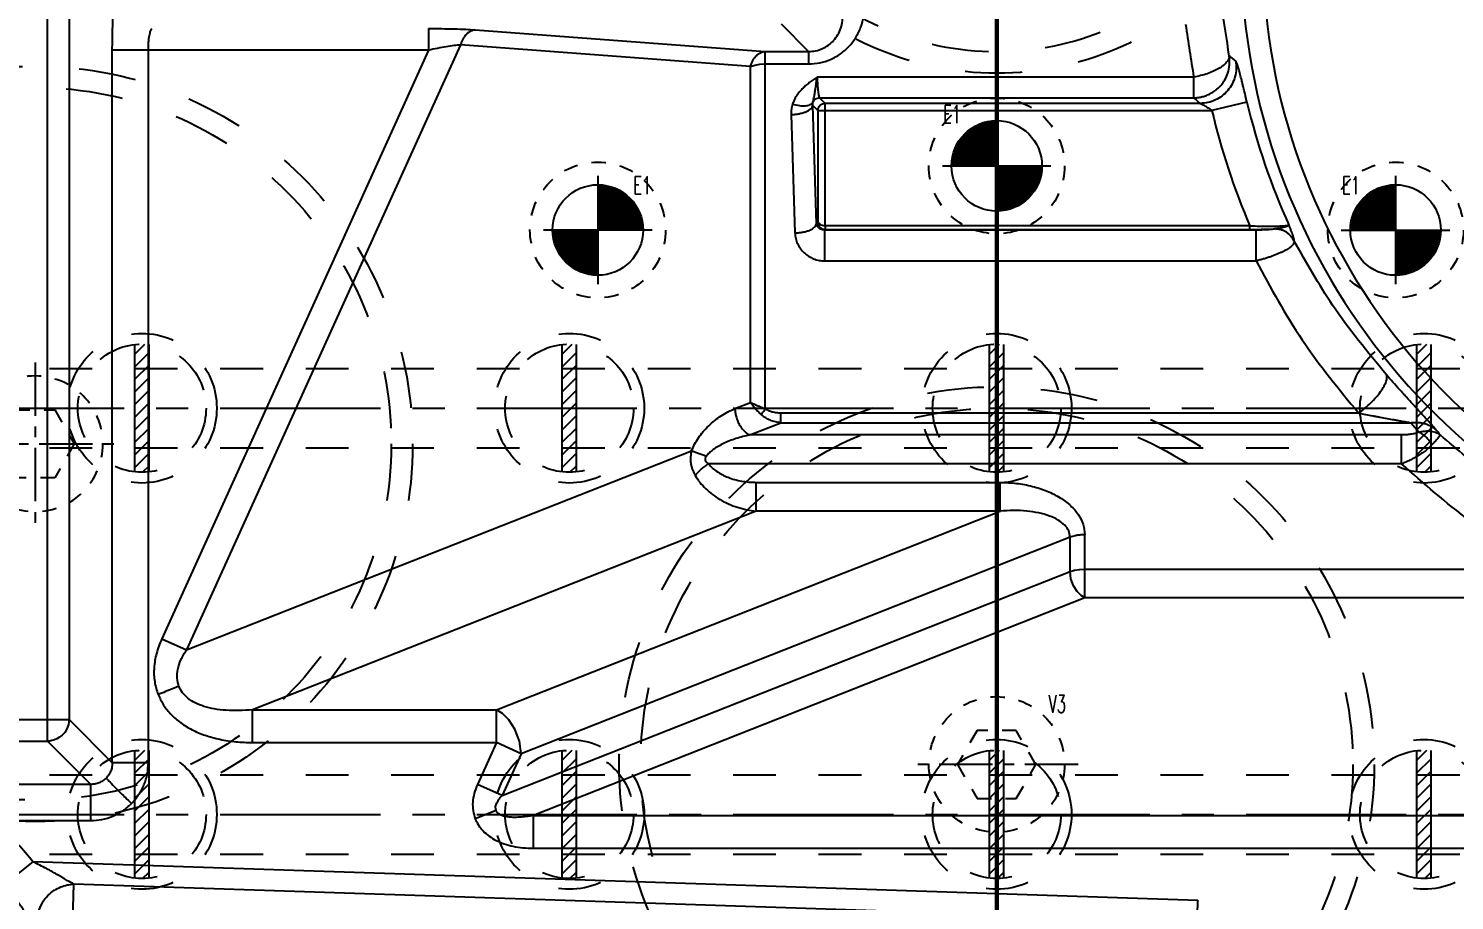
# Model space of a CAD drawing. Extents: x 14103 to 19353, y -3233 to 932.
# Drawn here: x 14614 to 14814.2, y 345 to 467.4 of the extents above; entities that cross this region are included whole.
import ezdxf
from ezdxf.enums import TextEntityAlignment as Align

# ---------------------------------------------------------------- set-up
doc = ezdxf.new("R2010")
doc.units = 0
doc.header["$LTSCALE"] = 20
doc.header["$MEASUREMENT"] = 0
doc.linetypes.add('CENTER', pattern=[0.6, 0.375, -0.075, 0.075, -0.075])
doc.linetypes.add('HIDDEN', pattern=[0.2, 0.1, -0.1])
doc.layers.get('DEFPOINTS').update_dxf_attribs({"linetype": 'CONTINUOUS'})
for name, color, linetype in [('3a', 7, 'CONTINUOUS'), ('3a-ep', 7, 'CONTINUOUS'), ('CENTER', 1, 'CENTER'), ('CONTINUOUS', 7, 'CONTINUOUS'), ('DIM', 3, 'CONTINUOUS'), ('SCREW', 7, 'CONTINUOUS'), ('SUP', 4, 'HIDDEN'), ('WATER', 9, 'HIDDEN')]:
    doc.layers.add(name, color=color, linetype=linetype)
doc.styles.add('lxy2', font='txt.shx', dxfattribs={"width": 0.6})
doc.dimstyles.new('10', dxfattribs={"dimtxt": 10, "dimasz": 5, "dimexe": 2.5, "dimexo": 0, "dimgap": 1, "dimtad": 0, "dimdsep": 46, "dimtxsty": 'lxy2', "dimcen": -3, "dimclrd": 113, "dimclre": 113, "dimclrt": 3, "dimazin": 2, "dimtfac": 1, "dimtofl": 0, "dimtmove": 0, "dimatfit": 3, "dimfxl": 1, "dimtolj": 1, "dimtzin": 0, "dimarcsym": 0})
doc.dimstyles.new('15', dxfattribs={"dimtxt": 15, "dimasz": 8, "dimexe": 8, "dimexo": 0, "dimgap": 1, "dimtad": 0, "dimdsep": 46, "dimtxsty": 'lxy2', "dimcen": -3, "dimclrd": 113, "dimclre": 113, "dimclrt": 3, "dimazin": 2, "dimtfac": 1, "dimtofl": 0, "dimtmove": 0, "dimatfit": 3, "dimfxl": 1, "dimtolj": 1, "dimtzin": 0, "dimarcsym": 0})

# ---------------------------------------------------------------- blocks, each defined once
blk = doc.blocks.new('*D282')
at = {"layer": 'DEFPOINTS', "color": 0}
for p in [(15211.53, 699.09), (15315.84, 699.09), (14749.94, 164.09)]:
    blk.add_point(p, dxfattribs=at)
at = {"layer": 'DIM', "color": 113, "lineweight": -2}
blk.add_line((15211.53, 699.09), (15315.84, 699.09), dxfattribs=at)
at = {"layer": 'DIM', "color": 3, "insert": (15328.84, 699.09), "char_height": 15, "attachment_point": 5, "style": 'lxy2'}
blk.add_mtext('\\A1;535', dxfattribs=at)
blk = doc.blocks.new('*D108')
at = {"layer": 'DEFPOINTS', "color": 0}
for p in [(15292.93, 357.09), (15315.84, 357.09), (14749.94, 164.09)]:
    blk.add_point(p, dxfattribs=at)
at = {"layer": 'DIM', "color": 113, "lineweight": -2}
blk.add_line((15292.93, 357.09), (15315.84, 357.09), dxfattribs=at)
at = {"layer": 'DIM', "color": 3, "insert": (15323.84, 357.09), "char_height": 10, "attachment_point": 5, "style": 'lxy2'}
blk.add_mtext('\\A1;193', dxfattribs=at)
blk = doc.blocks.new('*D107')
at = {"layer": 'DEFPOINTS', "color": 0}
for p in [(15292.93, 414.09), (15315.84, 414.09), (14749.94, 164.09)]:
    blk.add_point(p, dxfattribs=at)
at = {"layer": 'DIM', "color": 113, "lineweight": -2}
blk.add_line((15292.93, 414.09), (15315.84, 414.09), dxfattribs=at)
at = {"layer": 'DIM', "color": 3, "insert": (15324.34, 414.09), "char_height": 10, "attachment_point": 5, "style": 'lxy2'}
blk.add_mtext('\\A1;250', dxfattribs=at)
blk = doc.blocks.new('*D106')
at = {"layer": 'DEFPOINTS', "color": 0}
for p in [(15292.93, 479.09), (15315.84, 479.09), (14749.94, 164.09)]:
    blk.add_point(p, dxfattribs=at)
at = {"layer": 'DIM', "color": 113, "lineweight": -2}
blk.add_line((15292.93, 479.09), (15315.84, 479.09), dxfattribs=at)
at = {"layer": 'DIM', "color": 3, "insert": (15323.84, 479.09), "char_height": 10, "attachment_point": 5, "style": 'lxy2'}
blk.add_mtext('\\A1;315', dxfattribs=at)
blk = doc.blocks.new('*D105')
at = {"layer": 'DEFPOINTS', "color": 0}
for p in [(15292.93, 542.09), (15315.84, 542.09), (14749.94, 164.09)]:
    blk.add_point(p, dxfattribs=at)
at = {"layer": 'DIM', "color": 113, "lineweight": -2}
blk.add_line((15292.93, 542.09), (15315.84, 542.09), dxfattribs=at)
at = {"layer": 'DIM', "color": 3, "insert": (15324.84, 542.09), "char_height": 10, "attachment_point": 5, "style": 'lxy2'}
blk.add_mtext('\\A1;378', dxfattribs=at)
blk = doc.blocks.new('*D104')
at = {"layer": 'DEFPOINTS', "color": 0}
for p in [(15292.93, 604.09), (15315.84, 604.09), (14749.94, 164.09)]:
    blk.add_point(p, dxfattribs=at)
at = {"layer": 'DIM', "color": 113, "lineweight": -2}
blk.add_line((15292.93, 604.09), (15315.84, 604.09), dxfattribs=at)
at = {"layer": 'DIM', "color": 3, "insert": (15324.34, 604.09), "char_height": 10, "attachment_point": 5, "style": 'lxy2'}
blk.add_mtext('\\A1;440', dxfattribs=at)
blk = doc.blocks.new('*D103')
at = {"layer": 'DEFPOINTS', "color": 0}
for p in [(15299.94, 864.09), (15315.84, 864.09), (14749.94, 164.09)]:
    blk.add_point(p, dxfattribs=at)
at = {"layer": 'DIM', "color": 113, "lineweight": -2}
blk.add_line((15299.94, 864.09), (15315.84, 864.09), dxfattribs=at)
at = {"layer": 'DIM', "color": 3, "insert": (15323.84, 864.09), "char_height": 10, "attachment_point": 5, "style": 'lxy2'}
blk.add_mtext('\\A1;700', dxfattribs=at)
blk = doc.blocks.new('*D125')
at = {"layer": 'DEFPOINTS', "color": 0}
for p in [(14184.04, 684.09), (14436.61, 684.09), (14749.94, 164.09)]:
    blk.add_point(p, dxfattribs=at)
at = {"layer": 'DIM', "color": 113, "lineweight": -2}
blk.add_line((14436.61, 684.09), (14184.04, 684.09), dxfattribs=at)
at = {"layer": 'DIM', "color": 3, "insert": (14175.54, 684.09), "char_height": 10, "attachment_point": 5, "style": 'lxy2'}
blk.add_mtext('\\A1;520', dxfattribs=at)
blk = doc.blocks.new('*D124')
at = {"layer": 'DEFPOINTS', "color": 0}
for p in [(14184.04, 709.09), (14399.94, 709.09), (14749.94, 164.09)]:
    blk.add_point(p, dxfattribs=at)
at = {"layer": 'DIM', "color": 113, "lineweight": -2}
blk.add_line((14399.94, 709.09), (14184.04, 709.09), dxfattribs=at)
at = {"layer": 'DIM', "color": 3, "insert": (14175.04, 709.09), "char_height": 10, "attachment_point": 5, "style": 'lxy2'}
blk.add_mtext('\\A1;545', dxfattribs=at)
blk = doc.blocks.new('*D123')
at = {"layer": 'DEFPOINTS', "color": 0}
for p in [(14184.04, 864.09), (14199.94, 864.09), (14749.94, 164.09)]:
    blk.add_point(p, dxfattribs=at)
at = {"layer": 'DIM', "color": 113, "lineweight": -2}
blk.add_line((14199.94, 864.09), (14184.04, 864.09), dxfattribs=at)
at = {"layer": 'DIM', "color": 3, "insert": (14176.04, 864.09), "char_height": 10, "attachment_point": 5, "style": 'lxy2'}
blk.add_mtext('\\A1;700', dxfattribs=at)
blk = doc.blocks.new('*D129')
at = {"layer": 'DEFPOINTS', "color": 0}
for p in [(14184.04, 374.09), (14391.61, 374.09), (14749.94, 164.09)]:
    blk.add_point(p, dxfattribs=at)
at = {"layer": 'DIM', "color": 113, "lineweight": -2}
blk.add_line((14391.61, 374.09), (14184.04, 374.09), dxfattribs=at)
at = {"layer": 'DIM', "color": 3, "insert": (14176.54, 374.09), "char_height": 10, "attachment_point": 5, "style": 'lxy2'}
blk.add_mtext('\\A1;210', dxfattribs=at)
blk = doc.blocks.new('*D128')
at = {"layer": 'DEFPOINTS', "color": 0}
for p in [(14184.04, 464.09), (14228.39, 464.09), (14749.94, 164.09)]:
    blk.add_point(p, dxfattribs=at)
at = {"layer": 'DIM', "color": 113, "lineweight": -2}
blk.add_line((14228.39, 464.09), (14184.04, 464.09), dxfattribs=at)
at = {"layer": 'DIM', "color": 3, "insert": (14176.04, 464.09), "char_height": 10, "attachment_point": 5, "style": 'lxy2'}
blk.add_mtext('\\A1;300', dxfattribs=at)
blk = doc.blocks.new('*D127')
at = {"layer": 'DEFPOINTS', "color": 0}
for p in [(14184.04, 514.09), (14391.61, 514.09), (14749.94, 164.09)]:
    blk.add_point(p, dxfattribs=at)
at = {"layer": 'DIM', "color": 113, "lineweight": -2}
blk.add_line((14391.61, 514.09), (14184.04, 514.09), dxfattribs=at)
at = {"layer": 'DIM', "color": 3, "insert": (14175.54, 514.09), "char_height": 10, "attachment_point": 5, "style": 'lxy2'}
blk.add_mtext('\\A1;350', dxfattribs=at)
blk = doc.blocks.new('*D126')
at = {"layer": 'DEFPOINTS', "color": 0}
for p in [(14184.04, 639.09), (14391.61, 639.09), (14749.94, 164.09)]:
    blk.add_point(p, dxfattribs=at)
at = {"layer": 'DIM', "color": 113, "lineweight": -2}
blk.add_line((14391.61, 639.09), (14184.04, 639.09), dxfattribs=at)
at = {"layer": 'DIM', "color": 3, "insert": (14175.04, 639.09), "char_height": 10, "attachment_point": 5, "style": 'lxy2'}
blk.add_mtext('\\A1;475', dxfattribs=at)
blk = doc.blocks.new('*D122')
at = {"layer": 'DEFPOINTS', "color": 0}
for p in [(14184.04, 664.09), (14193.61, 664.09), (14749.94, 164.09)]:
    blk.add_point(p, dxfattribs=at)
at = {"layer": 'DIM', "color": 113, "lineweight": -2}
blk.add_line((14193.61, 664.09), (14184.04, 664.09), dxfattribs=at)
at = {"layer": 'DIM', "color": 3, "insert": (14176.04, 664.09), "char_height": 10, "attachment_point": 5, "style": 'lxy2'}
blk.add_mtext('\\A1;500', dxfattribs=at)
blk = doc.blocks.new('*D110')
at = {"layer": 'DEFPOINTS', "color": 0}
for p in [(14184.04, 664.09), (14445.86, 664.09), (14749.94, 164.09)]:
    blk.add_point(p, dxfattribs=at)
at = {"layer": 'DIM', "color": 113, "lineweight": -2}
blk.add_line((14445.86, 664.09), (14184.04, 664.09), dxfattribs=at)
at = {"layer": 'DIM', "color": 3, "insert": (14176.04, 664.09), "char_height": 10, "attachment_point": 5, "style": 'lxy2'}
blk.add_mtext('\\A1;500', dxfattribs=at)
blk = doc.blocks.new('*D83')
at = {"layer": 'DEFPOINTS', "color": 0}
for p in [(14184.04, 564.09), (14425.51, 564.09), (14749.94, 164.09)]:
    blk.add_point(p, dxfattribs=at)
at = {"layer": 'DIM', "color": 113, "lineweight": -2}
blk.add_line((14425.51, 564.09), (14184.04, 564.09), dxfattribs=at)
at = {"layer": 'DIM', "color": 3, "insert": (14176.04, 564.09), "char_height": 10, "attachment_point": 5, "style": 'lxy2'}
blk.add_mtext('\\A1;400', dxfattribs=at)
blk = doc.blocks.new('AC_LXY_BLK518')
at = {"layer": 'SCREW', "color": 1, "linetype": 'CENTER'}
for p, q in [((0, 11.43), (0, -11.43)), ((11.43, 0), (-11.43, 0))]:
    blk.add_line(p, q, dxfattribs=at)
at = {"layer": 'SCREW', "color": 2, "linetype": 'HIDDEN'}
blk.add_lwpolyline([(-2.75, 4.76), (-5.5, 0), (-2.75, -4.76), (2.75, -4.76), (5.5, 0), (2.75, 4.76)], close=True, dxfattribs=at)
blk.add_circle((0, 0), 9.52, dxfattribs=at)
at = {"layer": 'SCREW', "style": 'lxy2', "width": 0.6}
blk.add_text('V3', height=2.5, dxfattribs=at).set_placement((8.5, 8.5), align=Align.MIDDLE_CENTER)

msp = doc.modelspace()

# ---------------------------------------------------------------- hatches: boundary and pattern name
at = {"layer": 'WATER', "linetype": 'Continuous'}
h = msp.add_hatch(dxfattribs=at)
h.set_pattern_fill('ANSI31', color=4, scale=10, style=0)
h.set_pattern_definition([(45, (13194.4322, 2094.9012), (-0.8838835, 0.8838835), [])])
h.paths.add_polyline_path([(14630.942, 423.035, 0.0278424), (14629.942, 423.09), (14629.942, 419.65), (14630.942, 419.65)])
h.paths.add_polyline_path([(14629.942, 423.09, 0.0278424), (14628.942, 423.035), (14628.942, 419.65), (14629.942, 419.65)])
h.paths.add_polyline_path([(14629.942, 419.65), (14628.942, 419.65), (14628.942, 414.09), (14629.942, 414.09)])
h.paths.add_polyline_path([(14630.942, 419.65), (14629.942, 419.65), (14629.942, 414.09), (14630.942, 414.09)])
h.paths.add_polyline_path([(14630.942, 414.09), (14629.942, 414.09), (14629.942, 408.53), (14630.942, 408.53)])
h.paths.add_polyline_path([(14629.942, 414.09), (14628.942, 414.09), (14628.942, 408.53), (14629.942, 408.53)])
h.paths.add_polyline_path([(14629.942, 408.53), (14628.942, 408.53), (14628.942, 405.146, 0.0278424), (14629.942, 405.09)])
h.paths.add_polyline_path([(14630.942, 408.53), (14629.942, 408.53), (14629.942, 405.09, 0.0278424), (14630.942, 405.146)])
h = msp.add_hatch(dxfattribs=at)
h.set_pattern_fill('ANSI31', color=4, scale=10, style=0)
h.set_pattern_definition([(45, (13254.4322, 2094.9012), (-0.8838835, 0.8838835), [])])
h.paths.add_polyline_path([(14690.942, 423.035, 0.0278424), (14689.942, 423.09), (14689.942, 419.65), (14690.942, 419.65)])
h.paths.add_polyline_path([(14689.942, 423.09, 0.0278424), (14688.942, 423.035), (14688.942, 419.65), (14689.942, 419.65)])
h.paths.add_polyline_path([(14689.942, 419.65), (14688.942, 419.65), (14688.942, 414.09), (14689.942, 414.09)])
h.paths.add_polyline_path([(14690.942, 419.65), (14689.942, 419.65), (14689.942, 414.09), (14690.942, 414.09)])
h.paths.add_polyline_path([(14690.942, 414.09), (14689.942, 414.09), (14689.942, 408.53), (14690.942, 408.53)])
h.paths.add_polyline_path([(14689.942, 414.09), (14688.942, 414.09), (14688.942, 408.53), (14689.942, 408.53)])
h.paths.add_polyline_path([(14689.942, 408.53), (14688.942, 408.53), (14688.942, 405.146, 0.0278424), (14689.942, 405.09)])
h.paths.add_polyline_path([(14690.942, 408.53), (14689.942, 408.53), (14689.942, 405.09, 0.0278424), (14690.942, 405.146)])
h = msp.add_hatch(dxfattribs=at)
h.set_pattern_fill('ANSI31', color=4, scale=10, style=0)
h.set_pattern_definition([(45, (13314.4322, 2094.9012), (-0.8838835, 0.8838835), [])])
h.paths.add_polyline_path([(14750.942, 423.035, 0.0278424), (14749.942, 423.09), (14749.942, 419.65), (14750.942, 419.65)])
h.paths.add_polyline_path([(14749.942, 423.09, 0.0278424), (14748.942, 423.035), (14748.942, 419.65), (14749.942, 419.65)])
h.paths.add_polyline_path([(14749.942, 419.65), (14748.942, 419.65), (14748.942, 414.09), (14749.942, 414.09)])
h.paths.add_polyline_path([(14750.942, 419.65), (14749.942, 419.65), (14749.942, 414.09), (14750.942, 414.09)])
h.paths.add_polyline_path([(14750.942, 414.09), (14749.942, 414.09), (14749.942, 408.53), (14750.942, 408.53)])
h.paths.add_polyline_path([(14749.942, 414.09), (14748.942, 414.09), (14748.942, 408.53), (14749.942, 408.53)])
h.paths.add_polyline_path([(14749.942, 408.53), (14748.942, 408.53), (14748.942, 405.146, 0.0278424), (14749.942, 405.09)])
h.paths.add_polyline_path([(14750.942, 408.53), (14749.942, 408.53), (14749.942, 405.09, 0.0278424), (14750.942, 405.146)])
h = msp.add_hatch(dxfattribs=at)
h.set_pattern_fill('ANSI31', color=4, scale=10, style=0)
h.set_pattern_definition([(45, (13374.4322, 2094.9012), (-0.8838835, 0.8838835), [])])
h.paths.add_polyline_path([(14810.942, 423.035, 0.0278424), (14809.942, 423.09), (14809.942, 419.65), (14810.942, 419.65)])
h.paths.add_polyline_path([(14809.942, 423.09, 0.0278424), (14808.942, 423.035), (14808.942, 419.65), (14809.942, 419.65)])
h.paths.add_polyline_path([(14809.942, 419.65), (14808.942, 419.65), (14808.942, 414.09), (14809.942, 414.09)])
h.paths.add_polyline_path([(14810.942, 419.65), (14809.942, 419.65), (14809.942, 414.09), (14810.942, 414.09)])
h.paths.add_polyline_path([(14810.942, 414.09), (14809.942, 414.09), (14809.942, 408.53), (14810.942, 408.53)])
h.paths.add_polyline_path([(14809.942, 414.09), (14808.942, 414.09), (14808.942, 408.53), (14809.942, 408.53)])
h.paths.add_polyline_path([(14809.942, 408.53), (14808.942, 408.53), (14808.942, 405.146, 0.0278424), (14809.942, 405.09)])
h.paths.add_polyline_path([(14810.942, 408.53), (14809.942, 408.53), (14809.942, 405.09, 0.0278424), (14810.942, 405.146)])
h = msp.add_hatch(dxfattribs=at)
h.set_pattern_fill('ANSI31', color=4, scale=10, style=0)
h.set_pattern_definition([(45, (13194.4322, 2037.9012), (-0.8838835, 0.8838835), [])])
h.paths.add_polyline_path([(14630.942, 366.035, 0.0278424), (14629.942, 366.09), (14629.942, 362.65), (14630.942, 362.65)])
h.paths.add_polyline_path([(14629.942, 366.09, 0.0278424), (14628.942, 366.035), (14628.942, 362.65), (14629.942, 362.65)])
h.paths.add_polyline_path([(14629.942, 362.65), (14628.942, 362.65), (14628.942, 357.09), (14629.942, 357.09)])
h.paths.add_polyline_path([(14630.942, 362.65), (14629.942, 362.65), (14629.942, 357.09), (14630.942, 357.09)])
h.paths.add_polyline_path([(14630.942, 357.09), (14629.942, 357.09), (14629.942, 351.53), (14630.942, 351.53)])
h.paths.add_polyline_path([(14629.942, 357.09), (14628.942, 357.09), (14628.942, 351.53), (14629.942, 351.53)])
h.paths.add_polyline_path([(14629.942, 351.53), (14628.942, 351.53), (14628.942, 348.146, 0.0278424), (14629.942, 348.09)])
h.paths.add_polyline_path([(14630.942, 351.53), (14629.942, 351.53), (14629.942, 348.09, 0.0278424), (14630.942, 348.146)])
h = msp.add_hatch(dxfattribs=at)
h.set_pattern_fill('ANSI31', color=4, scale=10, style=0)
h.set_pattern_definition([(45, (13254.4322, 2037.9012), (-0.8838835, 0.8838835), [])])
h.paths.add_polyline_path([(14690.942, 366.035, 0.0278424), (14689.942, 366.09), (14689.942, 362.65), (14690.942, 362.65)])
h.paths.add_polyline_path([(14689.942, 366.09, 0.0278424), (14688.942, 366.035), (14688.942, 362.65), (14689.942, 362.65)])
h.paths.add_polyline_path([(14689.942, 362.65), (14688.942, 362.65), (14688.942, 357.09), (14689.942, 357.09)])
h.paths.add_polyline_path([(14690.942, 362.65), (14689.942, 362.65), (14689.942, 357.09), (14690.942, 357.09)])
h.paths.add_polyline_path([(14690.942, 357.09), (14689.942, 357.09), (14689.942, 351.53), (14690.942, 351.53)])
h.paths.add_polyline_path([(14689.942, 357.09), (14688.942, 357.09), (14688.942, 351.53), (14689.942, 351.53)])
h.paths.add_polyline_path([(14689.942, 351.53), (14688.942, 351.53), (14688.942, 348.146, 0.0278424), (14689.942, 348.09)])
h.paths.add_polyline_path([(14690.942, 351.53), (14689.942, 351.53), (14689.942, 348.09, 0.0278424), (14690.942, 348.146)])
h = msp.add_hatch(dxfattribs=at)
h.set_pattern_fill('ANSI31', color=4, scale=10, style=0)
h.set_pattern_definition([(45, (13314.4322, 2037.9012), (-0.8838835, 0.8838835), [])])
h.paths.add_polyline_path([(14750.942, 366.035, 0.0278424), (14749.942, 366.09), (14749.942, 362.65), (14750.942, 362.65)])
h.paths.add_polyline_path([(14749.942, 366.09, 0.0278424), (14748.942, 366.035), (14748.942, 362.65), (14749.942, 362.65)])
h.paths.add_polyline_path([(14749.942, 362.65), (14748.942, 362.65), (14748.942, 357.09), (14749.942, 357.09)])
h.paths.add_polyline_path([(14750.942, 362.65), (14749.942, 362.65), (14749.942, 357.09), (14750.942, 357.09)])
h.paths.add_polyline_path([(14750.942, 357.09), (14749.942, 357.09), (14749.942, 351.53), (14750.942, 351.53)])
h.paths.add_polyline_path([(14749.942, 357.09), (14748.942, 357.09), (14748.942, 351.53), (14749.942, 351.53)])
h.paths.add_polyline_path([(14749.942, 351.53), (14748.942, 351.53), (14748.942, 348.146, 0.0278424), (14749.942, 348.09)])
h.paths.add_polyline_path([(14750.942, 351.53), (14749.942, 351.53), (14749.942, 348.09, 0.0278424), (14750.942, 348.146)])
h = msp.add_hatch(dxfattribs=at)
h.set_pattern_fill('ANSI31', color=4, scale=10, style=0)
h.set_pattern_definition([(45, (13374.4322, 2037.9012), (-0.8838835, 0.8838835), [])])
h.paths.add_polyline_path([(14810.942, 366.035, 0.0278424), (14809.942, 366.09), (14809.942, 362.65), (14810.942, 362.65)])
h.paths.add_polyline_path([(14809.942, 366.09, 0.0278424), (14808.942, 366.035), (14808.942, 362.65), (14809.942, 362.65)])
h.paths.add_polyline_path([(14809.942, 362.65), (14808.942, 362.65), (14808.942, 357.09), (14809.942, 357.09)])
h.paths.add_polyline_path([(14810.942, 362.65), (14809.942, 362.65), (14809.942, 357.09), (14810.942, 357.09)])
h.paths.add_polyline_path([(14810.942, 357.09), (14809.942, 357.09), (14809.942, 351.53), (14810.942, 351.53)])
h.paths.add_polyline_path([(14809.942, 357.09), (14808.942, 357.09), (14808.942, 351.53), (14809.942, 351.53)])
h.paths.add_polyline_path([(14809.942, 351.53), (14808.942, 351.53), (14808.942, 348.146, 0.0278424), (14809.942, 348.09)])
h.paths.add_polyline_path([(14810.942, 351.53), (14809.942, 351.53), (14809.942, 348.09, 0.0278424), (14810.942, 348.146)])

# ---------------------------------------------------------------- linework, layer by layer
at = {"layer": '3a', "color": 4, "linetype": 'Continuous'}
for p, q in [((14616.671, 367.368), (14616.671, 526.603)), ((14619.709, 523.565), (14619.709, 370.405)), ((14670.158, 467.363), (14670.158, 464.325)), ((14676.746, 467.171), (14717.448, 464.144)), ((14723.54, 464.144), (14719.714, 467.97)), ((14674.67, 465.075), (14636.187, 380.162)), ((14715.371, 462.048), (14674.67, 465.075)), ((14625.782, 364.332), (14625.782, 464.325)), ((14670.158, 464.325), (14625.782, 464.325)), ((14630.845, 364.332), (14630.845, 464.325)), ((14670.158, 464.325), (14632.726, 381.731)), ((14717.448, 413.98), (14717.448, 464.144)), ((14717.448, 464.144), (14723.54, 464.144)), ((14723.54, 464.144), (14723.54, 462.393)), ((14715.371, 414.889), (14715.371, 462.048)), ((14717.448, 462.393), (14723.54, 462.393)), ((14777.598, 460.558), (14724.719, 460.558)), ((14777.598, 457.64), (14777.598, 460.558)), ((14724.116, 456.574), (14724.842, 455.848)), ((14724.657, 439.968), (14724.116, 456.574)), ((14725.075, 457.64), (14777.598, 457.64)), ((14725.854, 456.861), (14725.075, 457.64)), ((14778.516, 456.861), (14725.854, 456.861)), ((14725.854, 439.679), (14725.854, 456.861)), ((14777.598, 457.64), (14778.516, 456.861)), ((14785.08, 457.012), (14780.153, 455.848)), ((14721.078, 455.287), (14721.62, 438.681)), ((14724.842, 455.848), (14780.153, 455.848)), ((14724.842, 455.848), (14724.842, 440.152)), ((14724.842, 440.152), (14724.657, 439.968)), ((14725.798, 439.083), (14725.887, 439.173)), ((14786.363, 439.083), (14725.798, 439.083)), ((14725.798, 434.759), (14725.798, 439.083)), ((14785.489, 439.679), (14725.854, 439.679)), ((14725.887, 439.173), (14725.887, 439.679)), ((14725.887, 439.173), (14785.489, 439.173)), ((14785.489, 439.173), (14785.489, 439.679)), ((14786.363, 434.759), (14786.363, 439.083)), ((14725.798, 434.759), (14786.363, 434.759)), ((14713.194, 414.031), (14715.371, 414.889)), ((14800.763, 413.395), (14719.625, 413.395)), ((14719.625, 412.046), (14719.625, 413.395)), ((14715.271, 410.33), (14719.625, 412.046)), ((14719.625, 412.046), (14808.072, 412.046)), ((14806.788, 410.33), (14715.271, 410.33)), ((14806.788, 406.284), (14806.788, 410.33)), ((14636.187, 380.162), (14707.107, 408.112)), ((14806.788, 406.284), (14709.48, 406.284)), ((14716.181, 403.683), (14750.412, 403.683)), ((14716.181, 399.637), (14716.181, 403.683)), ((14750.412, 399.637), (14750.412, 403.683)), ((14716.181, 399.637), (14645.475, 371.771)), ((14679.705, 371.771), (14750.412, 399.637)), ((14750.412, 399.637), (14716.181, 399.637)), ((14760.241, 395.978), (14683.166, 365.603)), ((14760.241, 391.158), (14760.241, 395.978)), ((14762.318, 387.457), (14762.318, 396.324)), ((14680.506, 359.734), (14760.241, 391.158)), ((14762.318, 391.503), (14827.017, 391.503)), ((14762.318, 387.457), (14684.891, 356.943)), ((14853.729, 387.457), (14762.318, 387.457)), ((14632.726, 381.731), (14636.187, 380.162)), ((14610.55, 370.405), (14619.709, 370.405)), ((14619.709, 370.405), (14625.782, 364.332)), ((14645.475, 371.771), (14679.705, 371.771)), ((14645.475, 367.172), (14645.475, 371.771)), ((14679.705, 367.172), (14679.705, 371.771)), ((14610.55, 367.368), (14616.671, 367.368)), ((14616.671, 367.368), (14622.744, 361.294)), ((14645.475, 367.172), (14679.705, 367.172)), ((14679.705, 367.172), (14677.045, 361.303)), ((14683.166, 365.603), (14679.705, 367.172)), ((14683.166, 365.603), (14680.506, 359.734)), ((14630.845, 364.332), (14625.782, 364.332)), ((14622.744, 361.294), (14610.571, 361.294)), ((14622.744, 356.231), (14622.744, 361.294)), ((14680.506, 359.734), (14677.045, 361.303)), ((14679.648, 357.636), (14676.729, 356.486)), ((14684.891, 352.343), (14684.891, 356.943)), ((14684.891, 356.943), (14822.712, 356.943)), ((14610.571, 356.231), (14622.744, 356.231)), ((14684.891, 352.343), (14822.712, 352.343)), ((14614.645, 350.436), (14610.677, 347.292)), ((14778.157, 345.012), (14614.645, 350.436)), ((14620.233, 342.384), (14620.396, 347.295)), ((14778.018, 342.066), (14620.396, 347.295))]:
    msp.add_line(p, q, dxfattribs=at)
for points in [[(14715.371, 462.048), (14715.987, 462.236), (14716.694, 462.353), (14717.448, 462.393)], [(14760.241, 391.158), (14760.853, 391.344), (14761.558, 391.463), (14762.318, 391.503)], [(14762.318, 387.457), (14761.777, 387.797), (14761.231, 388.357), (14760.727, 389.164), (14760.368, 390.15), (14760.241, 391.158)], [(14619.709, 370.405), (14619.621, 369.694), (14619.402, 369.089), (14619.101, 368.594), (14618.753, 368.203), (14618.384, 367.905), (14618.013, 367.687), (14617.652, 367.535), (14617.309, 367.438), (14616.996, 367.387), (14616.671, 367.368)], [(14683.166, 365.603), (14682.934, 367.364), (14682.3, 369.039), (14681.456, 370.346), (14680.574, 371.231), (14679.705, 371.771)]]:
    msp.add_lwpolyline(points, dxfattribs=at)
for centre, radius, start, end in [((14875.802, 478.45), 91.548, 183.12145, 334.0312), ((14875.802, 478.45), 88.51, 183.12145, 334.0312), ((14875.802, 478.45), 93.221, 193.29513, 204.47279), ((14875.802, 478.45), 98.284, 193.29513, 203.23375), ((14578.712, 321.966), 45.844, 38.3897, 46.58966)]:
    msp.add_arc(centre, radius, start, end, dxfattribs=at)
for points in [[(14625.782, 464.325), (14625.792, 465.84), (14625.822, 467.301), (14625.87, 468.658), (14625.935, 469.863), (14626.014, 470.873), (14626.105, 471.654), (14626.205, 472.177), (14626.31, 472.425)], [(14723.54, 462.393), (14725.117, 462.554), (14726.622, 463.03), (14727.997, 463.803), (14729.19, 464.843), (14730.155, 466.112), (14730.856, 467.559), (14731.265, 469.131), (14731.367, 470.767)], [(14782.597, 463.504), (14781.497, 470.524)], [(14723.54, 464.144), (14724.526, 464.244), (14725.463, 464.545), (14726.314, 465.037), (14727.048, 465.699), (14727.635, 466.508), (14728.054, 467.431), (14728.288, 468.435), (14728.33, 469.48)], [(14630.845, 464.325), (14630.855, 464.893), (14630.884, 465.441), (14630.932, 465.95), (14630.997, 466.402), (14631.077, 466.781), (14631.217, 467.184), (14631.373, 467.363)], [(14670.158, 467.363), (14672.024, 467.35), (14673.795, 467.313), (14675.393, 467.252), (14676.746, 467.171)], [(14676.746, 467.171), (14676.412, 467.115), (14676.086, 466.99), (14675.774, 466.801), (14675.485, 466.551), (14675.224, 466.246), (14674.998, 465.893), (14674.812, 465.499), (14674.67, 465.075)], [(14776.452, 467.955), (14777.598, 460.558)], [(14674.67, 465.075), (14673.749, 464.96), (14672.657, 464.791), (14671.442, 464.576), (14670.158, 464.325)], [(14715.371, 462.048), (14715.545, 462.547), (14715.754, 462.96), (14715.982, 463.292), (14716.216, 463.554), (14716.449, 463.754), (14716.674, 463.903), (14717.089, 464.081), (14717.448, 464.144)], [(14777.598, 457.64), (14778.099, 457.668), (14778.579, 457.742), (14779.108, 457.879), (14779.674, 458.098), (14780.263, 458.415), (14780.86, 458.852), (14781.441, 459.433), (14781.968, 460.178), (14782.389, 461.106), (14782.63, 462.221), (14782.597, 463.504)], [(14782.597, 463.504), (14782.504, 463.07), (14782.221, 462.621), (14781.76, 462.176), (14781.139, 461.751), (14780.381, 461.363), (14779.515, 461.026), (14778.575, 460.754), (14777.598, 460.558)], [(14783.507, 462.771), (14783.567, 461.678), (14783.39, 460.597), (14782.985, 459.578), (14782.371, 458.668), (14781.577, 457.911), (14780.64, 457.341), (14779.603, 456.985), (14778.516, 456.861)], [(14783.507, 462.771), (14783.205, 463.015), (14782.901, 463.259), (14782.597, 463.504)], [(14785.08, 457.012), (14784.952, 457.551), (14784.888, 457.819), (14784.825, 458.086), (14784.579, 459.113), (14784.46, 459.604), (14784.344, 460.076), (14784.127, 460.93), (14784.026, 461.311), (14783.931, 461.655), (14783.761, 462.214), (14783.619, 462.593), (14783.507, 462.771)], [(14724.719, 460.558), (14724.443, 460.367), (14724.169, 460.174), (14723.634, 459.775), (14723.122, 459.352), (14722.877, 459.129), (14722.644, 458.898), (14722.213, 458.414), (14721.835, 457.893), (14721.669, 457.617), (14721.52, 457.332), (14721.283, 456.744)], [(14724.127, 456.978), (14724.278, 457.633), (14724.35, 457.966), (14724.43, 458.406), (14724.517, 458.98), (14724.613, 459.701), (14724.664, 460.115), (14724.719, 460.558)], [(14724.719, 460.558), (14724.779, 459.442), (14724.863, 458.529), (14724.964, 457.914), (14725.019, 457.732), (14725.075, 457.64)], [(14721.283, 456.744), (14721.117, 456.028), (14721.078, 455.287)], [(14721.078, 455.287), (14721.648, 455.325), (14722.198, 455.408), (14722.709, 455.531), (14723.161, 455.692), (14723.54, 455.883), (14723.832, 456.1), (14724.026, 456.333), (14724.116, 456.574)], [(14721.283, 456.744), (14722.244, 456.559), (14723.098, 456.538), (14723.75, 456.683), (14724.127, 456.978)], [(14724.116, 456.574), (14724.127, 456.978)], [(14724.127, 456.978), (14724.273, 457.241), (14724.495, 457.455), (14724.771, 457.592), (14725.075, 457.64)], [(14724.842, 455.848), (14724.898, 456.177), (14725.024, 456.424), (14725.257, 456.663), (14725.482, 456.788), (14725.854, 456.861)], [(14778.516, 456.861), (14778.951, 456.664), (14779.38, 456.387), (14779.626, 456.217), (14780.153, 455.848)], [(14721.62, 438.681), (14722.19, 438.719), (14722.74, 438.801), (14723.25, 438.925), (14723.703, 439.085), (14724.081, 439.277), (14724.373, 439.493), (14724.567, 439.726), (14724.657, 439.968)], [(14721.62, 438.681), (14721.722, 437.915), (14721.976, 437.178), (14722.372, 436.5), (14722.895, 435.906), (14723.524, 435.419), (14724.236, 435.057), (14725.004, 434.834), (14725.798, 434.759)], [(14725.798, 439.083), (14725.207, 439.226), (14724.893, 439.47), (14724.657, 439.968)], [(14725.854, 439.68), (14725.665, 439.695), (14725.313, 439.771), (14724.842, 440.152)], [(14724.842, 440.152), (14724.969, 439.709), (14725.323, 439.338), (14725.888, 439.173)], [(14785.489, 439.679), (14786.496, 439.649), (14786.988, 439.639), (14787.474, 439.632), (14788.392, 439.629), (14788.818, 439.633), (14789.22, 439.64), (14789.921, 439.668), (14790.213, 439.687), (14790.464, 439.71), (14790.81, 439.765), (14790.956, 439.832)], [(14785.489, 439.173), (14786.579, 439.179), (14787.113, 439.187), (14787.377, 439.192), (14787.639, 439.198), (14788.633, 439.23), (14788.98, 439.245)], [(14788.98, 439.245), (14788.797, 439.197), (14788.426, 439.154), (14788.097, 439.131), (14787.293, 439.096), (14786.955, 439.088), (14786.363, 439.083)], [(14791.727, 437.468), (14791.519, 437.846), (14791.259, 438.192), (14790.954, 438.497), (14790.609, 438.756), (14790.232, 438.964), (14789.829, 439.117), (14789.409, 439.211), (14788.98, 439.245)], [(14791.72, 437.546), (14791.254, 438.235), (14790.618, 438.773), (14789.859, 439.12), (14789.008, 439.247)], [(14790.956, 439.832), (14790.87, 439.71), (14790.674, 439.602), (14790.421, 439.509), (14790.144, 439.43), (14789.861, 439.366), (14789.578, 439.314), (14789.304, 439.275), (14789.036, 439.248)], [(14791.72, 437.546), (14791.721, 437.666), (14791.671, 437.886), (14791.574, 438.2), (14791.434, 438.598), (14791.293, 438.972), (14791.133, 439.385), (14790.956, 439.832)], [(14791.727, 437.468), (14791.606, 437.147), (14791.276, 436.793), (14790.767, 436.424), (14790.452, 436.237), (14790.104, 436.051), (14789.723, 435.868), (14789.309, 435.687), (14788.408, 435.344), (14787.925, 435.183), (14787.674, 435.106), (14787.418, 435.03), (14786.896, 434.888), (14786.363, 434.759)], [(14804.643, 418.792), (14797.105, 428.532), (14791.72, 437.546)], [(14791.72, 437.546), (14791.727, 437.468)], [(14786.363, 434.759), (14792.83, 423.676), (14800.763, 413.395)], [(14800.763, 413.395), (14801.638, 414.081), (14802.471, 414.839), (14803.218, 415.632), (14803.845, 416.42), (14804.32, 417.165), (14804.62, 417.829), (14804.729, 418.381), (14804.643, 418.792)], [(14811.566, 411.11), (14810.971, 411.797), (14810.606, 412.203), (14810.409, 412.419), (14810.205, 412.642), (14809.782, 413.103), (14809.341, 413.582), (14808.884, 414.079), (14808.65, 414.334), (14808.415, 414.591), (14807.467, 415.632), (14806.989, 416.161), (14806.749, 416.427), (14806.508, 416.695), (14805.561, 417.756), (14804.643, 418.792)], [(14715.371, 414.889), (14715.684, 414.467), (14716.06, 414.027), (14716.484, 413.584), (14716.942, 413.153)], [(14715.371, 414.889), (14715.823, 414.693), (14716.332, 414.471), (14716.88, 414.231), (14717.448, 413.98)], [(14707.107, 408.112), (14707.529, 409.025), (14708.078, 409.926), (14708.742, 410.795), (14709.506, 411.613), (14710.353, 412.362), (14711.264, 413.024), (14712.218, 413.585), (14713.194, 414.031)], [(14713.194, 414.031), (14713.234, 413.475), (14713.352, 412.904), (14713.544, 412.339), (14713.802, 411.804), (14714.117, 411.318), (14714.476, 410.901), (14714.866, 410.567), (14715.271, 410.33)], [(14716.941, 413.153), (14717.037, 413.355), (14717.448, 413.98)], [(14719.625, 412.046), (14718.878, 412.168), (14718.162, 412.4), (14717.507, 412.733), (14716.941, 413.153)], [(14719.625, 413.395), (14719.018, 413.434), (14718.438, 413.548), (14717.907, 413.732), (14717.448, 413.98)], [(14800.763, 413.395), (14801.73, 413.213), (14802.728, 413.026), (14802.982, 412.979), (14803.235, 412.932), (14803.74, 412.839), (14804.74, 412.657), (14805.718, 412.48), (14806.184, 412.395), (14806.631, 412.315), (14807.055, 412.238), (14807.442, 412.166), (14808.072, 412.046)], [(14809.187, 410.73), (14808.949, 410.633), (14808.679, 410.55), (14808.391, 410.481), (14808.086, 410.426), (14807.769, 410.384), (14807.446, 410.354), (14807.12, 410.336), (14806.788, 410.33)], [(14808.072, 412.046), (14808.56, 412.095), (14809.044, 412.095), (14809.518, 412.046), (14809.976, 411.95), (14810.414, 411.806), (14810.828, 411.617), (14811.214, 411.384), (14811.566, 411.11)], [(14808.072, 412.046), (14809.187, 410.73)], [(14809.187, 410.73), (14809.655, 410.831), (14810.105, 410.883), (14810.53, 410.888), (14810.929, 410.849), (14811.303, 410.767), (14811.647, 410.646), (14811.962, 410.487), (14812.246, 410.292)], [(14811.014, 408.927), (14810.844, 409.237), (14810.651, 409.531), (14810.439, 409.803), (14810.21, 410.05), (14809.966, 410.27), (14809.713, 410.458), (14809.452, 410.612), (14809.187, 410.73)], [(14812.246, 410.292), (14811.566, 411.11)], [(14715.271, 410.33), (14714.295, 410.107), (14713.341, 409.827), (14712.43, 409.496), (14711.583, 409.122), (14710.819, 408.712), (14710.155, 408.278), (14709.605, 407.827), (14709.183, 407.371)], [(14811.014, 408.927), (14810.597, 408.518), (14810.367, 408.319), (14810.127, 408.125), (14809.621, 407.756), (14809.084, 407.409), (14808.806, 407.243), (14808.526, 407.086), (14807.956, 406.791), (14807.377, 406.524), (14806.788, 406.284)], [(14812.246, 410.292), (14811.73, 409.705), (14811.526, 409.482), (14811.287, 409.221), (14811.014, 408.927)], [(14829.541, 398.036), (14819.448, 404.478), (14812.246, 410.292)], [(14707.107, 408.112), (14706.966, 407.242), (14706.96, 406.785), (14707.003, 406.331), (14707.093, 405.882), (14707.228, 405.446), (14707.402, 405.035), (14707.609, 404.645)], [(14707.107, 408.112), (14707.545, 407.969), (14708.051, 407.793), (14708.605, 407.591), (14709.183, 407.371)], [(14709.183, 407.371), (14709.027, 407.073), (14709.034, 406.777), (14709.202, 406.507), (14709.48, 406.284)], [(14707.609, 404.645), (14707.794, 404.862), (14707.997, 405.08), (14708.218, 405.297), (14708.453, 405.51), (14708.699, 405.718), (14708.954, 405.918), (14709.215, 406.107), (14709.48, 406.284)], [(14707.609, 404.645), (14708.271, 403.685), (14709.088, 402.79), (14710.044, 401.978), (14711.121, 401.264), (14712.296, 400.662), (14713.548, 400.184), (14714.852, 399.84), (14716.181, 399.637)], [(14709.48, 406.284), (14709.997, 405.725), (14710.636, 405.216), (14711.383, 404.767), (14712.225, 404.387), (14713.144, 404.084), (14714.123, 403.863), (14715.142, 403.728), (14716.181, 403.683)], [(14827.017, 391.503), (14816.38, 398.306), (14806.788, 406.284)], [(14750.412, 403.683), (14752.734, 403.542), (14754.968, 403.123), (14757.026, 402.443), (14758.831, 401.528), (14760.311, 400.413), (14761.412, 399.14), (14762.089, 397.76), (14762.318, 396.324)], [(14760.241, 395.978), (14760.052, 396.858), (14759.493, 397.667), (14758.585, 398.375), (14757.362, 398.955), (14755.873, 399.384), (14754.173, 399.647), (14752.329, 399.732), (14750.412, 399.637)], [(14762.318, 396.324), (14762.033, 396.318), (14761.75, 396.301), (14761.472, 396.273), (14761.202, 396.235), (14760.941, 396.185), (14760.241, 395.978)], [(14632.726, 381.731), (14631.987, 379.672), (14631.652, 377.654), (14631.728, 375.719), (14632.212, 373.904)], [(14635.131, 375.054), (14634.88, 376.189), (14634.975, 377.436), (14635.413, 378.77), (14636.187, 380.162)], [(14635.131, 375.054), (14634.242, 374.704), (14633.252, 374.314), (14632.212, 373.904)], [(14645.475, 371.771), (14643.54, 371.653), (14641.739, 371.694), (14640.1, 371.892), (14638.649, 372.244), (14637.409, 372.745), (14636.4, 373.388), (14635.636, 374.162), (14635.131, 375.054)], [(14632.212, 373.904), (14632.973, 372.43), (14634.034, 371.102), (14635.379, 369.941), (14636.985, 368.965), (14638.828, 368.19), (14640.88, 367.627), (14643.107, 367.286), (14645.475, 367.172)], [(14625.782, 364.332), (14625.728, 363.734), (14625.559, 363.161), (14625.28, 362.633), (14624.903, 362.173)], [(14628.475, 358.602), (14629.481, 359.828), (14630.229, 361.229), (14630.689, 362.749), (14630.845, 364.332)], [(14624.903, 362.173), (14624.443, 361.796), (14623.916, 361.518), (14623.342, 361.348), (14622.744, 361.294)], [(14624.903, 362.173), (14625.269, 361.807), (14626.065, 361.011), (14627.184, 359.892), (14628.475, 358.602)], [(14677.045, 361.303), (14676.591, 360.036), (14676.385, 358.794), (14676.431, 357.603), (14676.729, 356.486)], [(14622.744, 356.232), (14624.327, 356.387), (14625.847, 356.847), (14627.248, 357.595), (14628.475, 358.602)], [(14679.648, 357.636), (14679.583, 358.074), (14679.707, 358.576), (14680.017, 359.133), (14680.506, 359.734)], [(14676.729, 356.486), (14677.198, 355.579), (14677.851, 354.762), (14678.678, 354.048), (14679.666, 353.447), (14680.801, 352.97), (14682.063, 352.624), (14683.434, 352.414), (14684.891, 352.343)], [(14684.891, 356.943), (14683.867, 356.781), (14682.922, 356.69), (14682.072, 356.672), (14681.331, 356.726), (14680.709, 356.852), (14680.216, 357.048), (14679.86, 357.311), (14679.648, 357.636)], [(14620.396, 347.295), (14619.512, 347.789), (14618.9, 348.149), (14618.553, 348.352), (14618.186, 348.564), (14617.392, 349.013), (14616.965, 349.247), (14616.524, 349.484), (14615.608, 349.959), (14614.645, 350.436)], [(14610.677, 347.292), (14611.512, 346.21), (14612.307, 345.129), (14612.689, 344.591), (14612.877, 344.322), (14613.06, 344.057), (14613.75, 343.035), (14614.07, 342.552), (14614.223, 342.317), (14614.372, 342.089), (14614.908, 341.269), (14615.35, 340.61), (14615.534, 340.351), (14615.69, 340.15)], [(14615.69, 340.15), (14615.272, 341.761), (14615.416, 343.36), (14615.967, 344.687), (14616.749, 345.706), (14617.636, 346.434), (14618.537, 346.908), (14619.428, 347.183), (14620.396, 347.295)], [(14778.157, 345.012), (14778.112, 344.05), (14778.071, 343.18), (14778.038, 342.481), (14778.018, 342.066)]]:
    msp.add_spline(points, degree=3, dxfattribs=at)
at = {"layer": '3a-ep', "color": 3}
for p, q in [((14749.942, 455.71), (14749.942, 440.47)), ((14693.942, 446.71), (14693.942, 431.47)), ((14742.322, 448.09), (14757.562, 448.09)), ((14805.942, 446.71), (14805.942, 431.47)), ((14701.562, 439.09), (14686.322, 439.09)), ((14798.322, 439.09), (14813.562, 439.09))]:
    msp.add_line(p, q, dxfattribs=at)
at = {"layer": '3a-ep', "color": 3, "const_width": 6.35}
for points in [[(14746.767, 448.09, -0.4142136), (14749.942, 451.265, -0.4142136)], [(14753.117, 448.09, -0.4142136), (14749.942, 444.915, -0.4142136)], [(14697.117, 439.09, 0.4142136), (14693.942, 442.265, 0.4142136)], [(14802.767, 439.09, -0.4142136), (14805.942, 442.265, -0.4142136)], [(14690.767, 439.09, 0.4142136), (14693.942, 435.915, 0.4142136)], [(14809.117, 439.09, -0.4142136), (14805.942, 435.915, -0.4142136)]]:
    msp.add_lwpolyline(points, format="xyb", dxfattribs=at)
at = {"layer": '3a-ep', "color": 3, "linetype": 'HIDDEN'}
for centre in [(14749.942, 448.09), (14693.942, 439.09), (14805.942, 439.09)]:
    msp.add_circle(centre, 9.525, dxfattribs=at)
at = {"layer": '3a-ep', "color": 3, "linetype": 'ByBlock'}
for centre in [(14749.942, 448.09), (14693.942, 439.09), (14805.942, 439.09)]:
    msp.add_circle(centre, 6.35, dxfattribs=at)
at = {"layer": 'CENTER'}
msp.add_line((14749.942, 876.158), (14749.942, -547.978), dxfattribs=at)
at = {"layer": 'CONTINUOUS', "color": 3, "linetype": 'ByBlock', "const_width": 0.6}
msp.add_lwpolyline([(14749.942, -372.28), (14749.942, 890.944)], dxfattribs=at)
at = {"layer": 'SUP', "color": 6, "ltscale": 4}
for centre, radius in [((14749.942, 504.09), 43), ((14749.942, 504.09), 40), ((14614.942, 409.09), 53), ((14614.942, 409.09), 50), ((14749.942, 364.09), 53), ((14749.942, 364.09), 50)]:
    msp.add_circle(centre, radius, dxfattribs=at)
at = {"layer": 'WATER', "color": 4, "linetype": 'ByBlock'}
for p, q in [((14628.942, 405.146), (14628.942, 423.035)), ((14630.942, 405.146), (14630.942, 423.035)), ((14688.942, 405.146), (14688.942, 423.035)), ((14690.942, 405.146), (14690.942, 423.035)), ((14748.942, 405.146), (14748.942, 423.035)), ((14750.942, 405.146), (14750.942, 423.035)), ((14808.942, 405.146), (14808.942, 423.035)), ((14810.942, 405.146), (14810.942, 423.035)), ((14628.942, 348.146), (14628.942, 366.035)), ((14630.942, 348.146), (14630.942, 366.035)), ((14688.942, 348.146), (14688.942, 366.035)), ((14690.942, 348.146), (14690.942, 366.035)), ((14748.942, 348.146), (14748.942, 366.035)), ((14750.942, 348.146), (14750.942, 366.035)), ((14808.942, 348.146), (14808.942, 366.035)), ((14810.942, 348.146), (14810.942, 366.035))]:
    msp.add_line(p, q, dxfattribs=at)
at = {"layer": 'WATER', "linetype": 'HIDDEN', "ltscale": 3}
for p, q in [((14424.942, 419.65), (15074.942, 419.65)), ((14424.942, 408.53), (15074.942, 408.53)), ((14424.942, 362.65), (15074.942, 362.65)), ((14424.942, 351.53), (15074.942, 351.53))]:
    msp.add_line(p, q, dxfattribs=at)
at = {"layer": 'WATER', "color": 1, "linetype": 'CENTER', "ltscale": 3}
for p, q in [((14424.942, 414.09), (15080.502, 414.09)), ((14424.942, 357.09), (15080.502, 357.09))]:
    msp.add_line(p, q, dxfattribs=at)
at = {"layer": 'WATER', "ltscale": 3}
for centre in [(14629.942, 414.09), (14689.942, 414.09), (14749.942, 414.09), (14809.942, 414.09), (14629.942, 357.09), (14689.942, 357.09), (14749.942, 357.09), (14809.942, 357.09)]:
    msp.add_circle(centre, 10.5, dxfattribs=at)
at = {"layer": 'WATER', "linetype": 'HIDDEN', "ltscale": 3}
for centre in [(14629.942, 414.09), (14689.942, 414.09), (14749.942, 414.09), (14809.942, 414.09), (14629.942, 357.09), (14689.942, 357.09), (14749.942, 357.09), (14809.942, 357.09)]:
    msp.add_circle(centre, 9, dxfattribs=at)

# ---------------------------------------------------------------- block references
at = {"layer": 'SCREW', "xscale": -1}
msp.add_blockref('AC_LXY_BLK518', (14614.942, 409.09), dxfattribs=at)
at = {"layer": 'SCREW'}
msp.add_blockref('AC_LXY_BLK518', (14749.942, 364.09), dxfattribs=at)

# ---------------------------------------------------------------- texts
at = {"layer": '3a-ep', "color": 3, "style": 'lxy2', "width": 0.6}
for p in [(14743.684, 455.348), (14700.2, 445.348), (14799.684, 445.348)]:
    msp.add_text('E1', height=2.5, dxfattribs=at).set_placement(p, align=Align.MIDDLE_CENTER)

# ---------------------------------------------------------------- dimensions: what is measured, and where the dimension line sits
at = {"layer": 'DIM'}
for feature_location, offset, dimstyle, picture, middle in [((14199.942, 864.09), (-15.902, 0), '10', '*D123', (14176.04, 864.09)), ((15299.942, 864.09), (15.902, 0), '10', '*D103', (15323.844, 864.09)), ((14399.942, 709.09), (-215.902, 0), '10', '*D124', (14175.04, 709.09)), ((15211.532, 699.09), (104.312, 0), '15', '*D282', (15328.844, 699.09)), ((14436.607, 684.09), (-252.567, 0), '10', '*D125', (14175.54, 684.09)), ((14193.609, 664.09), (-9.568, 0), '10', '*D122', (14176.04, 664.09)), ((14445.863, 664.09), (-261.823, 0), '10', '*D110', (14176.04, 664.09)), ((14391.607, 639.09), (-207.567, 0), '10', '*D126', (14175.04, 639.09)), ((15292.928, 604.09), (22.916, 0), '10', '*D104', (15324.344, 604.09)), ((14425.512, 564.09), (-241.472, 0), '10', '*D83', (14176.04, 564.09)), ((15292.928, 542.09), (22.916, 0), '10', '*D105', (15324.844, 542.09)), ((14391.607, 514.09), (-207.567, 0), '10', '*D127', (14175.54, 514.09)), ((15292.928, 479.09), (22.916, 0), '10', '*D106', (15323.844, 479.09)), ((14228.392, 464.09), (-44.352, 0), '10', '*D128', (14176.04, 464.09)), ((15292.928, 414.09), (22.916, 0), '10', '*D107', (15324.344, 414.09)), ((14391.607, 374.09), (-207.567, 0), '10', '*D129', (14176.54, 374.09)), ((15292.928, 357.09), (22.916, 0), '10', '*D108', (15323.844, 357.09))]:
    dim = msp.add_ordinate_dim(feature_location=feature_location, offset=offset, dtype=0, origin=(14749.942, 164.09), dimstyle=dimstyle, dxfattribs=at)
    dim.commit()
    dim.dimension.update_dxf_attribs({"geometry": picture, "text_midpoint": middle})

doc.saveas('drawing.dxf')
